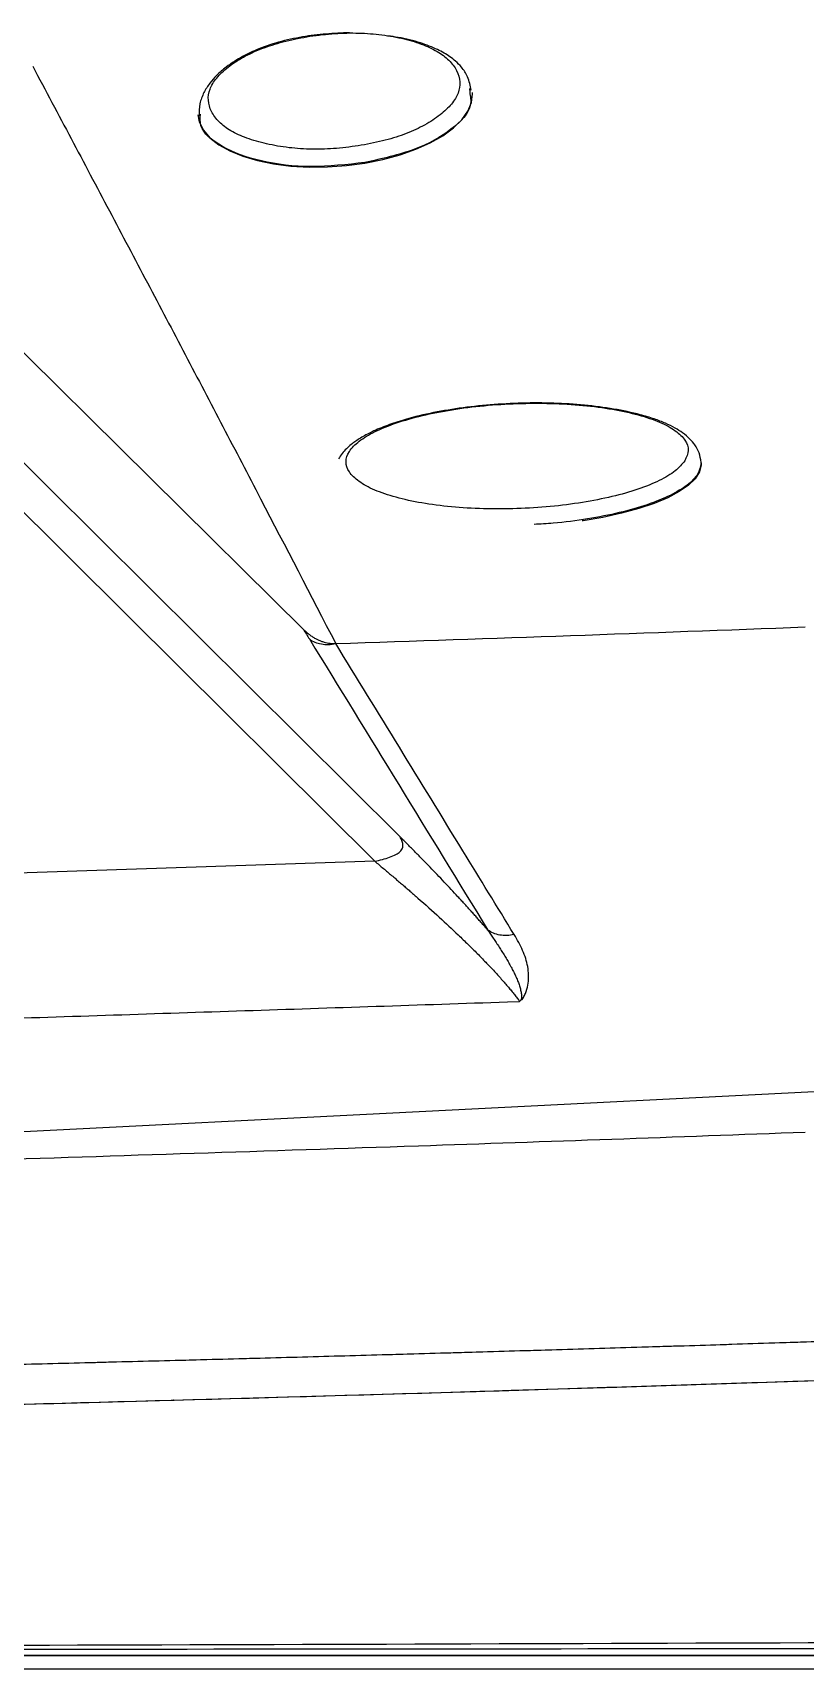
# Model space of a CAD drawing. Extents: x 412 to 492, y 622 to 766.
# Drawn here: x 466.44 to 470.64, y 642.76 to 651.67 of the extents above; entities that cross this region are included whole.
import ezdxf

# ---------------------------------------------------------------- set-up
doc = ezdxf.new("R2010")
doc.units = 0
doc.header["$MEASUREMENT"] = 0
doc.layers.add('1', color=4, linetype='Continuous')
doc.layers.add('GEOMETRY', color=4, linetype='Continuous', lineweight=25)

# ---------------------------------------------------------------- blocks, each defined once
blk = doc.blocks.new('2024 Beam 220V LL')
at = {"layer": 'GEOMETRY'}
for p, q in [((56.8627, 8.605), (56.8637, 8.5847)), ((53.504, 8.0864), (55.959, 5.6597)), ((56.4848, 4.5311), (53.8018, 7.1955)), ((58.1229, 6.5697), (58.1242, 6.5658)), ((58.1244, 6.5633), (58.1241, 6.5698)), ((56.3469, 4.3981), (52.6818, 4.2772)), ((57.0689, 3.6329), (57.1358, 3.6352)), ((57.1447, 3.6463), (57.149, 3.6452)), ((65.6728, 3.4941), (53.3406, 2.8702)), ((55.2519, 1.4649), (55.2511, 1.4649)), ((77.49, 0), (2.898, 0))]:
    blk.add_line(p, q, dxfattribs=at)
at = {"layer": 'GEOMETRY', "flags": 128}
for points in [[(55.3832, 8.4603), (55.3912, 8.4221), (55.4134, 8.378), (55.449, 8.3366), (55.4973, 8.2986), (55.5573, 8.2648), (55.6281, 8.2358), (55.7082, 8.212), (55.7962, 8.1941), (55.8904, 8.1822), (55.9891, 8.1767), (56.0904, 8.1776), (56.1925, 8.1849), (56.2934, 8.1984), (56.3913, 8.218), (56.4844, 8.2432), (56.5708, 8.2736), (56.6491, 8.3087), (56.7177, 8.3476), (56.7754, 8.3899), (56.821, 8.4345), (56.8539, 8.4808), (56.8732, 8.5279), (56.8787, 8.5748), (56.8783, 8.5826)], [(53.664, 7.0625), (55.0054, 5.7303), (56.3469, 4.3981)], [(58.1244, 6.5633), (58.1242, 6.5536), (58.1148, 6.5171), (58.0915, 6.4806), (58.0546, 6.4449), (58.0047, 6.4102), (57.9424, 6.3772), (57.8687, 6.3463), (57.7845, 6.3179), (57.6911, 6.2924), (57.5897, 6.2702), (57.4818, 6.2516), (57.4756, 6.2507)]]:
    blk.add_lwpolyline(points, dxfattribs=at)
at = {"layer": 'GEOMETRY'}
for points, knots in [([(56.2259, 8.9059), (56.2253, 8.9059), (56.1835, 8.9081), (56.0966, 8.9033), (55.9665, 8.8897), (55.8356, 8.8624), (55.7203, 8.8242), (55.639, 8.7859), (55.5811, 8.752), (55.5327, 8.7183), (55.4871, 8.6786), (55.4464, 8.6325), (55.4139, 8.5807), (55.3904, 8.5197), (55.39, 8.4763), (55.3897, 8.4536)], [0, 0, 0, 0, 0.001222, 0.100971, 0.201199, 0.307521, 0.418995, 0.509122, 0.5565, 0.615122, 0.688706, 0.75387, 0.827598, 0.909797, 1, 1, 1, 1]), ([(56.2737, 8.2954), (56.3179, 8.3038), (56.4044, 8.3202), (56.5215, 8.358), (56.6228, 8.4049), (56.7053, 8.4598), (56.7681, 8.5186), (56.805, 8.5796), (56.8142, 8.6416), (56.7961, 8.7023), (56.7551, 8.7588), (56.6898, 8.8081), (56.6015, 8.8486), (56.4937, 8.8795), (56.3733, 8.9002), (56.2443, 8.9086), (56.1105, 8.9042), (55.976, 8.8875), (55.8465, 8.8603), (55.7291, 8.8228), (55.6277, 8.776), (55.5452, 8.7215), (55.4825, 8.6622), (55.4455, 8.6007), (55.4363, 8.539), (55.4541, 8.4788), (55.495, 8.4219), (55.5601, 8.3723), (55.6483, 8.3321), (55.7562, 8.3016), (55.8768, 8.2805), (56.0061, 8.272), (56.1403, 8.2761), (56.2287, 8.2889), (56.2737, 8.2954)], [0, 0, 0, 0, 0.031876, 0.062463, 0.093119, 0.125146, 0.156858, 0.187421, 0.218073, 0.250056, 0.282024, 0.312672, 0.343245, 0.374979, 0.406906, 0.4375, 0.468061, 0.499935, 0.531755, 0.562351, 0.593012, 0.625034, 0.65678, 0.687361, 0.718015, 0.749983, 0.781893, 0.812517, 0.843102, 0.874889, 0.906885, 0.937543, 0.968153, 1, 1, 1, 1]), ([(56.8717, 8.5947), (56.8671, 8.6197), (56.859, 8.6639), (56.8241, 8.7167), (56.7896, 8.752), (56.7476, 8.7847), (56.6866, 8.8198), (56.593, 8.8554), (56.5003, 8.8799), (56.4368, 8.8879), (56.4178, 8.8902)], [0, 0, 0, 0, 0.160984, 0.284153, 0.370315, 0.440445, 0.57576, 0.73842, 0.921664, 1, 1, 1, 1]), ([(54.4843, 8.7252), (54.5193, 8.6595), (54.5891, 8.5283), (54.7284, 8.2661), (54.9017, 7.9392), (55.1087, 7.5474), (55.3147, 7.156), (55.52, 6.7643), (55.7932, 6.2412), (55.9977, 5.8473), (56.1342, 5.5833)], [0, 0, 0, 0, 0.0625, 0.125, 0.25, 0.375, 0.5, 0.625, 0.75, 1, 1, 1, 1]), ([(56.8637, 8.5847), (56.868, 8.561), (56.8803, 8.4931), (56.7744, 8.3789), (56.5734, 8.264), (56.3866, 8.2224), (56.2932, 8.2016)], [0, 0, 0, 0, 0.151702, 0.434468, 0.717234, 1, 1, 1, 1]), ([(56.2932, 8.2016), (56.1953, 8.1905), (55.9995, 8.1684), (55.7175, 8.2025), (55.5064, 8.2826), (55.3915, 8.3779), (55.3959, 8.4437), (55.3973, 8.4645)], [0, 0, 0, 0, 0.224039, 0.448078, 0.672117, 0.896157, 1, 1, 1, 1]), ([(58.1237, 6.5689), (58.1213, 6.5868), (58.1169, 6.6201), (58.0928, 6.6631), (58.0619, 6.6995), (58.0263, 6.7292), (57.981, 6.7579), (57.9299, 6.783), (57.8672, 6.8073), (57.7763, 6.8346), (57.6514, 6.8612), (57.4919, 6.8822), (57.3231, 6.893), (57.1494, 6.8934), (56.9753, 6.884), (56.8054, 6.8652), (56.6428, 6.8371), (56.5088, 6.8032), (56.4022, 6.767), (56.3243, 6.7332), (56.2718, 6.7041), (56.2386, 6.6819), (56.2157, 6.6646), (56.1919, 6.6435), (56.1679, 6.6175), (56.1561, 6.5983), (56.1499, 6.5882)], [0, 0, 0, 0, 0.03953, 0.073457, 0.101745, 0.135971, 0.165616, 0.199019, 0.233492, 0.272379, 0.336766, 0.400069, 0.461525, 0.522584, 0.583675, 0.64488, 0.706354, 0.77074, 0.815822, 0.861408, 0.900884, 0.917996, 0.933584, 0.954539, 0.975995, 1, 1, 1, 1]), ([(58.0354, 6.5781), (58.0439, 6.597), (58.061, 6.6347), (58.0415, 6.6903), (57.989, 6.7424), (57.9024, 6.7893), (57.7865, 6.829), (57.6444, 6.8601), (57.4827, 6.8814), (57.3069, 6.8918), (57.1241, 6.8913), (56.9413, 6.8797), (56.7653, 6.8575), (56.603, 6.8256), (56.4609, 6.7851), (56.3439, 6.7377), (56.257, 6.685), (56.203, 6.6292), (56.1848, 6.5723), (56.2025, 6.5167), (56.2558, 6.4645), (56.342, 6.4176), (56.4585, 6.3779), (56.6003, 6.3468), (56.7622, 6.3257), (56.938, 6.3152), (57.1208, 6.3157), (57.3036, 6.3274), (57.4797, 6.3495), (57.6416, 6.3816), (57.784, 6.4221), (57.9003, 6.4696), (57.9891, 6.5222), (58.0199, 6.5595), (58.0354, 6.5781)], [0, 0, 0, 0, 0.031254, 0.062463, 0.093755, 0.124954, 0.15622, 0.187463, 0.218687, 0.249972, 0.281172, 0.312465, 0.343671, 0.374932, 0.40618, 0.437392, 0.468682, 0.5, 0.531318, 0.562608, 0.59382, 0.625068, 0.656329, 0.687535, 0.718828, 0.750028, 0.781312, 0.812537, 0.84378, 0.875046, 0.906245, 0.937537, 0.968746, 1, 1, 1, 1]), ([(58.1242, 6.5658), (58.1203, 6.5456), (58.1127, 6.5051), (58.0529, 6.4452), (57.9603, 6.3888), (57.8347, 6.3379), (57.6822, 6.2943), (57.508, 6.2604), (57.3492, 6.2389), (57.2493, 6.2334), (57.2147, 6.2315)], [0, 0, 0, 0, 0.132799, 0.265598, 0.398398, 0.531197, 0.663996, 0.796795, 0.929594, 1, 1, 1, 1]), ([(55.959, 5.6597), (55.9617, 5.6571), (55.967, 5.652), (55.9751, 5.6447), (55.9833, 5.638), (55.9914, 5.6317), (55.9995, 5.6259), (56.0076, 5.6205), (56.0155, 5.6156), (56.0234, 5.6111), (56.0312, 5.6071), (56.0417, 5.602), (56.0549, 5.5965), (56.0711, 5.5911), (56.0872, 5.5872), (56.1031, 5.5845), (56.1188, 5.5831), (56.1291, 5.5832), (56.1342, 5.5833)], [0, 0, 0, 0, 0.057039, 0.112468, 0.166297, 0.218551, 0.269257, 0.318435, 0.366101, 0.412265, 0.456935, 0.500123, 0.589472, 0.676169, 0.760387, 0.842281, 0.922069, 1, 1, 1, 1]), ([(55.9906, 5.6082), (56.0089, 5.5946), (56.0313, 5.5853), (56.0806, 5.5767), (56.1075, 5.5775), (56.1342, 5.5833)], [0, 0, 0, 0, 0.5, 0.5, 1, 1, 1, 1]), ([(57.106, 3.9989), (57.0129, 4.151), (56.9197, 4.3031), (56.8265, 4.4552), (56.7113, 4.6432), (56.596, 4.8312), (56.4807, 5.0192), (56.3653, 5.2072), (56.2498, 5.3953), (56.1342, 5.5833)], [0, 0, 0, 0, 0.02192719, 0.02192719, 0.02192719, 0.04903246, 0.04903246, 0.04903246, 0.07613758, 0.07613758, 0.07613758, 0.07613758]), ([(56.3469, 4.3981), (56.3607, 4.4014), (56.3746, 4.4047), (56.4018, 4.4119), (56.4152, 4.4158), (56.44, 4.4245), (56.4514, 4.4292), (56.471, 4.4395), (56.4791, 4.4451), (56.4914, 4.4569), (56.4956, 4.4632), (56.5003, 4.4764), (56.5009, 4.4833), (56.4995, 4.4971), (56.4974, 4.504), (56.4918, 4.5177), (56.4883, 4.5244), (56.4848, 4.5311)], [0, 0, 0, 0, 0.125, 0.125, 0.25, 0.25, 0.375, 0.375, 0.5, 0.5, 0.625, 0.625, 0.75, 0.75, 0.875, 0.875, 1, 1, 1, 1]), ([(56.9626, 4.0235), (56.9576, 4.0293), (56.9474, 4.041), (56.932, 4.0586), (56.9163, 4.0764), (56.9004, 4.0943), (56.8842, 4.1124), (56.8678, 4.1307), (56.8512, 4.149), (56.8343, 4.1676), (56.8172, 4.1862), (56.7935, 4.212), (56.7629, 4.245), (56.7252, 4.2851), (56.6868, 4.3255), (56.6478, 4.3661), (56.6081, 4.4069), (56.5677, 4.4481), (56.5265, 4.4896), (56.4988, 4.5172), (56.4848, 4.5311)], [0, 0, 0, 0, 0.034978, 0.070142, 0.1055, 0.141059, 0.17683, 0.21282, 0.249038, 0.285492, 0.322192, 0.359147, 0.43734, 0.515885, 0.594875, 0.674408, 0.754584, 0.835504, 0.917274, 1, 1, 1, 1]), ([(56.3469, 4.3981), (56.3548, 4.3915), (56.3705, 4.3785), (56.3937, 4.3591), (56.4165, 4.34), (56.4388, 4.3211), (56.4607, 4.3026), (56.482, 4.2844), (56.5029, 4.2664), (56.5234, 4.2488), (56.5433, 4.2315), (56.5628, 4.2144), (56.6152, 4.1684), (56.6961, 4.0959), (56.7866, 4.0115), (56.8547, 3.9457), (56.9047, 3.8962), (56.9506, 3.8493), (56.9869, 3.8111), (57.0149, 3.7807), (57.0359, 3.7573), (57.0557, 3.7348), (57.0743, 3.7131), (57.0916, 3.6924), (57.1076, 3.6725), (57.1224, 3.6534), (57.1314, 3.6413), (57.1358, 3.6353)], [0, 0, 0, 0, 0.0253541, 0.0502797, 0.074777, 0.0988464, 0.1224884, 0.1457031, 0.1684911, 0.1908528, 0.2127886, 0.2342989, 0.2553842, 0.3871129, 0.5080304, 0.5742538, 0.637762, 0.6986203, 0.7569034, 0.7894475, 0.8213342, 0.8525824, 0.8832124, 0.9132457, 0.9427051, 0.9716146, 1, 1, 1, 1]), ([(57.106, 3.9989), (57.0794, 3.9931), (57.0526, 3.9923), (57.0033, 4.0007), (56.9809, 4.01), (56.9626, 4.0235)], [0, 0, 0, 0, 0.5, 0.5, 1, 1, 1, 1]), ([(56.9626, 4.0234), (56.9632, 4.0226), (56.9642, 4.0209), (56.9664, 4.0174), (56.9706, 4.0111), (56.9768, 4.0018), (56.9846, 3.9904), (56.9925, 3.9788), (57.0004, 3.967), (57.011, 3.9511), (57.0242, 3.9311), (57.0371, 3.9109), (57.0471, 3.8946), (57.0546, 3.8824), (57.0619, 3.8703), (57.0691, 3.8581), (57.0761, 3.8459), (57.0818, 3.8358), (57.0862, 3.8277), (57.0906, 3.8196), (57.096, 3.8096), (57.1022, 3.7975), (57.1082, 3.7855), (57.1139, 3.7736), (57.1192, 3.7617), (57.1242, 3.7499), (57.1288, 3.7382), (57.133, 3.7265), (57.138, 3.7109), (57.142, 3.6954), (57.1448, 3.6801), (57.1461, 3.6688), (57.1464, 3.6593), (57.1459, 3.6528), (57.1453, 3.6491), (57.1449, 3.6472), (57.1447, 3.6463)], [0, 0, 0, 0, 0.0076751, 0.0157348, 0.0314015, 0.0626535, 0.093875, 0.1250944, 0.156318, 0.1875462, 0.2500116, 0.3124818, 0.3437024, 0.3749027, 0.4060816, 0.4372387, 0.468374, 0.4994883, 0.515038, 0.5305832, 0.5616608, 0.5927255, 0.623783, 0.6548421, 0.6859146, 0.7170155, 0.748163, 0.7793794, 0.8106914, 0.8736957, 0.9052421, 0.9367683, 0.9683495, 0.9841742, 0.992463, 1, 1, 1, 1]), ([(57.149, 3.6452), (57.1518, 3.6488), (57.1542, 3.6524), (57.1585, 3.6598), (57.1605, 3.6635), (57.1658, 3.6746), (57.1688, 3.6821), (57.1765, 3.7048), (57.1798, 3.7199), (57.186, 3.765), (57.1848, 3.7949), (57.177, 3.8394), (57.1733, 3.8541), (57.1641, 3.8836), (57.1586, 3.8984), (57.1459, 3.9275), (57.1388, 3.9419), (57.1232, 3.9705), (57.1147, 3.9847), (57.1061, 3.9988)], [0, 0, 0, 0, 0.03125, 0.03125, 0.0625, 0.0625, 0.125, 0.125, 0.25, 0.25, 0.5, 0.5, 0.625, 0.625, 0.75, 0.75, 0.875, 0.875, 1, 1, 1, 1]), ([(51.3503, 3.4437), (52.3034, 3.4752), (53.2565, 3.5066), (54.6862, 3.5538), (55.1627, 3.5695), (56.1158, 3.6007), (56.5924, 3.6164), (57.0689, 3.6329)], [0, 0, 0, 0, 0.5, 0.5, 0.75, 0.75, 1, 1, 1, 1]), ([(57.1358, 3.6353), (57.1369, 3.6365), (57.1392, 3.6389), (57.1421, 3.6425), (57.1438, 3.645), (57.1447, 3.6463)], [0, 0, 0, 0, 0.3354734, 0.6685234, 1, 1, 1, 1]), ([(58.6912, 2.9224), (57.989, 2.8961), (57.2866, 2.8712), (56.1759, 2.8339), (55.7687, 2.8207), (54.9566, 2.7942), (54.5503, 2.7809), (53.331, 2.7409), (52.4082, 2.7107), (51.4854, 2.6805), (51.3754, 2.6769)], [0.8123063, 0.8123063, 0.8123063, 0.8123063, 0.8654686, 0.8654686, 0.8963782, 0.8963782, 0.9272878, 0.9272878, 0.989107, 0.9974792, 0.9974792, 0.9974792, 0.9974792]), ([(58.6912, 2.9224), (57.989, 2.8961), (57.2866, 2.8712), (56.1759, 2.8339), (55.7687, 2.8207), (54.9566, 2.7942), (54.5503, 2.7809), (53.331, 2.7409), (52.5182, 2.7143), (51.7055, 2.6877)], [0.8123063, 0.8123063, 0.8123063, 0.8123063, 0.8654686, 0.8654686, 0.8963782, 0.8963782, 0.9272878, 0.9272878, 0.989107, 0.989107, 0.989107, 0.989107]), ([(51.1486, 1.368), (53.1362, 1.4074), (55.2729, 1.4606), (57.7004, 1.5375), (57.8436, 1.5421), (58.1334, 1.5515), (58.2797, 1.5563), (58.7228, 1.571), (59.0239, 1.5813), (59.6373, 1.6028), (59.9497, 1.6139), (60.4266, 1.6315), (60.587, 1.6374), (60.9106, 1.6496), (61.0732, 1.6558), (61.9048, 1.6879), (62.6257, 1.7169), (63.5965, 1.7583), (63.7941, 1.7668), (64.0957, 1.78), (64.1971, 1.7845), (64.3506, 1.7913), (64.4023, 1.7936), (64.5099, 1.7984), (64.5653, 1.8009), (65.0786, 1.8239), (65.6384, 1.8497), (66.6334, 1.8975), (66.991, 1.9151), (67.4223, 1.9367), (67.4706, 1.9391), (67.568, 1.944), (67.6174, 1.9465), (67.7647, 1.954), (67.8611, 1.9589), (68.1454, 1.9735), (68.328, 1.9829), (69.2071, 2.0289), (69.8012, 2.0614), (70.4074, 2.0951), (70.5219, 2.1015), (70.6833, 2.1106), (70.7354, 2.1136), (70.8362, 2.1193), (70.8847, 2.122), (71.1211, 2.1355), (71.3076, 2.1462), (71.8592, 2.1782), (72.2164, 2.1993), (72.9098, 2.2409), (73.246, 2.2614), (73.7345, 2.2916), (73.8947, 2.3016), (74.131, 2.3165), (74.2099, 2.3215), (74.3621, 2.3311), (74.4354, 2.3357), (75.0708, 2.3762), (75.4589, 2.4018), (75.7763, 2.4227), (75.838, 2.4268), (75.8578, 2.4281), (75.8595, 2.4283), (75.8634, 2.4285), (75.8653, 2.4286), (75.871, 2.429), (75.8749, 2.4293), (75.8864, 2.43), (75.894, 2.4306), (75.9323, 2.4331), (75.9628, 2.4351), (76.0544, 2.4412), (76.1151, 2.4453), (76.2968, 2.4573), (76.4167, 2.4653), (76.6503, 2.4808), (76.7645, 2.4884), (77.0972, 2.5106), (77.3063, 2.5247), (77.5024, 2.5383)], [0, 0, 0, 0, 0.125, 0.125, 0.132812, 0.132812, 0.140625, 0.140625, 0.15625, 0.15625, 0.171875, 0.171875, 0.179688, 0.179688, 0.1875, 0.1875, 0.21875, 0.21875, 0.226562, 0.226562, 0.230469, 0.230469, 0.232422, 0.232422, 0.234375, 0.234375, 0.25, 0.25, 0.257812, 0.257812, 0.258789, 0.258789, 0.259766, 0.259766, 0.261719, 0.261719, 0.265625, 0.265625, 0.28125, 0.28125, 0.285156, 0.285156, 0.287109, 0.287109, 0.289062, 0.289062, 0.296875, 0.296875, 0.3125, 0.3125, 0.328125, 0.328125, 0.335938, 0.335938, 0.339844, 0.339844, 0.34375, 0.34375, 0.375, 0.375, 0.390625, 0.390625, 0.392578, 0.392578, 0.394531, 0.394531, 0.398438, 0.398438, 0.40625, 0.40625, 0.4375, 0.4375, 0.5, 0.5, 0.625, 0.625, 0.75, 0.75, 1, 1, 1, 1]), ([(51.1486, 1.368), (55.2384, 1.4491), (59.3263, 1.5762), (67.4985, 1.9247), (71.5827, 2.1463), (75.6651, 2.4154)], [0, 0, 0, 0, 0.5, 0.5, 1, 1, 1, 1]), ([(63.1514, 1.9427), (62.9983, 1.9366), (62.6922, 1.9243), (62.2329, 1.9063), (61.7733, 1.8887), (61.3136, 1.8715), (60.8536, 1.8546), (60.3934, 1.8381), (59.933, 1.822), (59.4724, 1.8063), (59.0116, 1.7909), (58.5505, 1.776), (58.0893, 1.7613), (57.6278, 1.7471), (57.1661, 1.7332), (56.7042, 1.7197), (56.2421, 1.7066), (55.7797, 1.6939), (55.3172, 1.6815), (54.8544, 1.6695), (54.3914, 1.6579), (53.9282, 1.6466), (53.4648, 1.6357), (53.0011, 1.6252), (52.5373, 1.6151), (52.0732, 1.6053), (51.6089, 1.5959), (51.2993, 1.59), (51.1445, 1.587)], [0, 0, 0, 0, 0.0382498, 0.0765163, 0.1147996, 0.1530996, 0.1914165, 0.2297502, 0.2681007, 0.3064682, 0.3448526, 0.3832539, 0.4216721, 0.4601074, 0.4985597, 0.537029, 0.5755154, 0.6140189, 0.6525396, 0.6910773, 0.7296323, 0.7682044, 0.8067938, 0.8454005, 0.8840244, 0.9226656, 0.9613241, 1, 1, 1, 1]), ([(77.4406, 0.1436), (77.4376, 0.1435), (77.4346, 0.1436), (77.4285, 0.1436), (77.4194, 0.1435), (77.3982, 0.1435), (77.3558, 0.1434), (77.2709, 0.1432), (77.1012, 0.1428), (76.7617, 0.1421), (76.0827, 0.1406), (74.7247, 0.1376), (73.5608, 0.1352), (71.2329, 0.1305), (69.6809, 0.1276), (65.0251, 0.1196), (61.9212, 0.1152), (55.7135, 0.1084), (52.6096, 0.106), (46.4018, 0.1028), (43.2979, 0.102), (37.0901, 0.102), (33.9862, 0.1028), (27.7784, 0.106), (24.6746, 0.1084), (18.4668, 0.1152), (15.3629, 0.1196), (9.1551, 0.1303), (6.0513, 0.1366), (2.9474, 0.1436)], [0, 0, 0, 0, 0.000122, 0.000122, 0.000244, 0.000488, 0.000977, 0.001953, 0.003906, 0.007813, 0.015625, 0.03125, 0.0625, 0.0625, 0.125, 0.125, 0.25, 0.25, 0.375, 0.375, 0.5, 0.5, 0.625, 0.625, 0.75, 0.75, 0.875, 0.875, 1, 1, 1, 1]), ([(59.7777, 0.1475), (56.5136, 0.1349), (53.2494, 0.1253), (46.7209, 0.1108), (43.4567, 0.1058), (40.1925, 0.102)], [0, 0, 0, 0, 0.5, 0.5, 1, 1, 1, 1]), ([(2.8981, 0.0738), (2.9224, 0.0738), (2.9467, 0.0738), (2.9952, 0.0738), (3.0681, 0.0738), (3.238, 0.0738), (3.578, 0.0739), (4.2578, 0.0739), (5.6176, 0.0741), (6.7831, 0.0742), (9.1141, 0.0744), (10.6681, 0.0746), (15.3301, 0.075), (18.438, 0.0752), (27.762, 0.0758), (33.978, 0.076), (46.41, 0.076), (52.626, 0.0758), (61.95, 0.0752), (65.0579, 0.075), (69.7199, 0.0746), (71.2739, 0.0744), (73.6049, 0.0742), (74.7704, 0.0741), (76.1302, 0.0739), (76.81, 0.0739), (77.15, 0.0738), (77.3199, 0.0738), (77.3928, 0.0738), (77.4413, 0.0738), (77.4656, 0.0738), (77.4899, 0.0738)], [0, 0, 0, 0, 0.000977, 0.000977, 0.001953, 0.003906, 0.007812, 0.015625, 0.03125, 0.0625, 0.0625, 0.125, 0.125, 0.25, 0.25, 0.5, 0.5, 0.75, 0.75, 0.875, 0.875, 0.9375, 0.9375, 0.96875, 0.984375, 0.992187, 0.996094, 0.998047, 0.999023, 0.999023, 1, 1, 1, 1]), ([(65.2841, 0.0757), (65.186, 0.0757), (64.4212, 0.0757), (62.9898, 0.0756), (60.9898, 0.0756), (58.9898, 0.0756), (56.9898, 0.0757), (54.3232, 0.0757), (51.6565, 0.0758), (48.9898, 0.0758), (46.9898, 0.0759), (44.9898, 0.0759), (42.9898, 0.076), (41.3907, 0.076), (40.4583, 0.076), (40.1925, 0.076)], [0, 0, 0, 0, 0.011726, 0.091434, 0.171142, 0.25085, 0.330558, 0.410266, 0.569682, 0.64939, 0.729098, 0.808806, 0.888514, 0.968222, 1, 1, 1, 1]), ([(40.1925, 0.076), (40.1933, 0.076), (40.1941, 0.076), (43.0254, 0.076), (45.8722, 0.0759), (49.0932, 0.0758), (49.4511, 0.0758), (50.1686, 0.0758), (50.5284, 0.0758), (51.6104, 0.0757), (52.3355, 0.0757), (54.5223, 0.0756), (55.9954, 0.0755), (57.8557, 0.0754), (58.2287, 0.0754), (58.9766, 0.0754), (59.352, 0.0753), (60.4867, 0.0753), (61.253, 0.0752), (63.5817, 0.0751), (65.1735, 0.0749), (67.2126, 0.0748), (67.6229, 0.0747), (68.4484, 0.0747), (68.8652, 0.0746), (70.1323, 0.0745), (70.9974, 0.0744), (72.1042, 0.0743), (72.3268, 0.0743), (72.7747, 0.0743), (72.9998, 0.0742), (73.6815, 0.0742), (74.1437, 0.0741), (75.0836, 0.074), (75.5612, 0.074), (76.2932, 0.0739), (76.5397, 0.0739), (76.9137, 0.0739), (77.0391, 0.0739), (77.2284, 0.0738), (77.2916, 0.0738), (77.3709, 0.0738), (77.3868, 0.0738), (77.4107, 0.0738), (77.4186, 0.0738), (77.4345, 0.0738), (77.442, 0.0738), (77.4523, 0.0738), (77.4553, 0.0738), (77.4622, 0.0738), (77.4656, 0.0738), (77.476, 0.0738), (77.4829, 0.0738), (77.4899, 0.0738)], [0.4999644, 0.4999644, 0.4999644, 0.4999644, 0.5, 0.5, 0.625, 0.625, 0.640625, 0.640625, 0.65625, 0.65625, 0.6875, 0.6875, 0.75, 0.75, 0.765625, 0.765625, 0.78125, 0.78125, 0.8125, 0.8125, 0.875, 0.875, 0.890625, 0.890625, 0.90625, 0.90625, 0.9375, 0.9375, 0.9453125, 0.9453125, 0.953125, 0.953125, 0.96875, 0.96875, 0.984375, 0.984375, 0.9921875, 0.9921875, 0.9960938, 0.9960938, 0.9980469, 0.9980469, 0.9985352, 0.9985352, 0.9987793, 0.9987793, 0.9990234, 0.9990234, 0.9992676, 0.9992676, 0.9995117, 0.9995117, 1, 1, 1, 1])]:
    blk.add_open_spline(points, degree=3, knots=knots, dxfattribs=at)
for points in [[(55.959, 5.6597), (55.9696, 5.6425), (55.9801, 5.6253), (55.9906, 5.6082)], [(56.1342, 5.5833), (56.9867, 5.6114), (57.839, 5.6414), (58.6912, 5.6734)], [(55.9906, 5.6082), (56.3155, 5.08), (56.6393, 4.5517), (56.9626, 4.0235)], [(63.1514, 1.9427), (59.1507, 1.7812), (55.1484, 1.6631), (51.1445, 1.587)]]:
    blk.add_open_spline(points, degree=3, dxfattribs=at)

msp = doc.modelspace()

# ---------------------------------------------------------------- block references
at = {"layer": '1'}
msp.add_blockref('2024 Beam 220V LL', (411.9528, 642.7586), dxfattribs=at)

doc.saveas('drawing.dxf')
